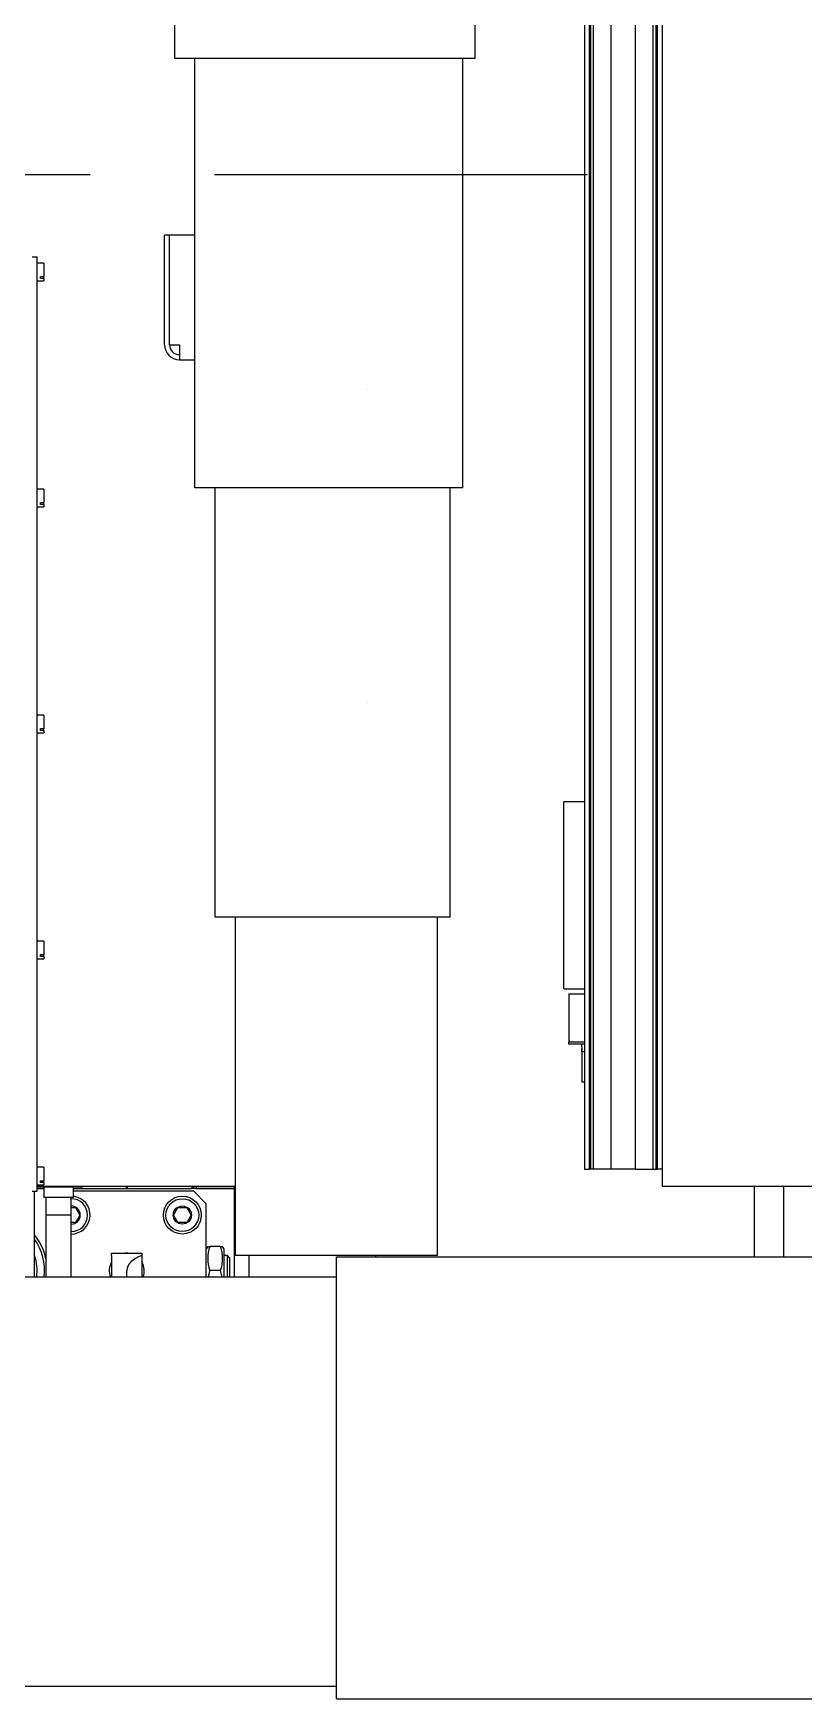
# Model space of a CAD drawing. Extents: x 387 to 958, y 84 to 319.
# Drawn here: x 546.03 to 561.51, y 115.33 to 148.81 of the extents above; entities that cross this region are included whole.
import ezdxf

# ---------------------------------------------------------------- set-up
doc = ezdxf.new("R2010")
doc.units = 0
doc.linetypes.add('AXIS-MY', pattern=[15, 8, -2.5, 2, -2.5])
doc.layers.get('0').update_dxf_attribs({"linetype": 'CONTINUOUS'})
doc.layers.add('AXIS', color=1, linetype='AXIS-MY')

msp = doc.modelspace()

# ---------------------------------------------------------------- linework, layer by layer
at = {"color": 7, "linetype": 'CONTINUOUS'}
for p, q in [((558.671772, 214.8393792), (558.671772, 125.6398012)), ((557.108114, 164.6548439), (557.108114, 125.982486)), ((557.1999175, 164.6548439), (557.1999175, 125.982486)), ((557.2299575, 164.6548439), (557.2299575, 125.982486)), ((557.2858024, 164.6548439), (557.2858024, 125.982486)), ((557.6411793, 164.6548439), (557.6411793, 125.982486)), ((558.1285532, 164.6548439), (558.1285532, 125.982486)), ((558.48393, 164.6548439), (558.48393, 125.982486)), ((558.5397749, 164.6548439), (558.5397749, 125.982486)), ((558.5698148, 164.6548439), (558.5698148, 125.982486)), ((548.8735258, 148.307202), (548.8735258, 156.9377795)), ((554.9149315, 148.307202), (554.9149315, 156.9377795)), ((554.9149315, 148.307202), (548.8735258, 148.307202)), ((549.2796707, 139.6766246), (549.2796707, 148.307202)), ((554.6610909, 139.6766246), (554.6610909, 148.307202)), ((546.0051273, 144.3224675), (546.1066635, 144.3224675)), ((546.1066635, 125.538265), (546.1066635, 144.3224675)), ((546.2386606, 144.1955472), (546.1066635, 144.1955472)), ((546.2386606, 144.1955472), (546.2386606, 143.9225835)), ((546.1066635, 143.8401704), (546.2386606, 143.8401704)), ((546.1777389, 143.8840587), (546.1777389, 143.9225835)), ((546.1777389, 143.9225835), (546.2386606, 143.9225835)), ((546.2386606, 143.8840587), (546.1777389, 143.8840587)), ((546.2386606, 143.8840587), (546.2386606, 143.9225835)), ((546.2386606, 143.8840587), (546.2386606, 143.8401704)), ((546.2386606, 139.6518009), (546.1066635, 139.6518009)), ((546.2386606, 139.6518009), (546.2386606, 139.3788372)), ((554.6610909, 139.6766246), (549.2796707, 139.6766246)), ((549.6858156, 131.0460472), (549.6858156, 139.6766246)), ((554.4072503, 131.0460472), (554.4072503, 139.6766246)), ((546.1066635, 139.2964241), (546.2386606, 139.2964241)), ((546.1777389, 139.3403124), (546.1777389, 139.3788372)), ((546.1777389, 139.3788372), (546.2386606, 139.3788372)), ((546.2386606, 139.3403124), (546.1777389, 139.3403124)), ((546.2386606, 139.3403124), (546.2386606, 139.3788372)), ((546.2386606, 139.3403124), (546.2386606, 139.2964241)), ((546.2386606, 135.1080547), (546.1066635, 135.1080547)), ((546.2386606, 135.1080547), (546.2386606, 134.8350909)), ((546.1066635, 134.7526778), (546.2386606, 134.7526778)), ((546.1777389, 134.7965661), (546.1777389, 134.8350909)), ((546.1777389, 134.8350909), (546.2386606, 134.8350909)), ((546.2386606, 134.7965661), (546.1777389, 134.7965661)), ((546.2386606, 134.7965661), (546.2386606, 134.8350909)), ((546.2386606, 134.7965661), (546.2386606, 134.7526778)), ((557.108114, 133.3639934), (556.6918155, 133.3639934)), ((556.6918155, 129.6071529), (556.6918155, 133.3639934)), ((554.4072503, 131.0460472), (549.6858156, 131.0460472)), ((550.0919606, 124.2431219), (550.0919606, 131.0460472)), ((554.1534098, 124.2431219), (554.1534098, 131.0460472)), ((546.2386606, 130.5643084), (546.1066635, 130.5643084)), ((546.1777389, 130.2528198), (546.1777389, 130.2913446)), ((546.1777389, 130.2913446), (546.2386606, 130.2913446)), ((546.2386606, 130.2528198), (546.1777389, 130.2528198)), ((546.2386606, 130.5643084), (546.2386606, 130.2913446)), ((546.2386606, 130.2528198), (546.2386606, 130.2913446)), ((546.2386606, 130.2528198), (546.2386606, 130.2089316)), ((546.1066635, 130.2089316), (546.2386606, 130.2089316)), ((556.6918155, 129.6071529), (557.108114, 129.6071529)), ((556.7933517, 129.5056167), (556.7933517, 128.5410225)), ((556.7933517, 129.5056167), (557.108114, 129.5056167)), ((556.7933517, 128.4902544), (556.7933517, 128.5410225)), ((556.7933517, 128.5410225), (557.108114, 128.5410225)), ((557.0748309, 128.4902544), (556.7933517, 128.4902544)), ((557.0504493, 128.3379501), (557.0546143, 128.3379501)), ((557.0546143, 128.3379501), (557.0546143, 127.7287327)), ((557.108114, 128.3379501), (557.0573207, 128.3379501)), ((557.108114, 128.4902544), (557.0748309, 128.4902544)), ((557.108114, 127.7287327), (557.0546143, 127.7287327)), ((546.2386606, 126.0205621), (546.1066635, 126.0205621)), ((546.2386606, 126.0205621), (546.2386606, 125.7475984)), ((557.108114, 125.982486), (557.1464588, 125.982486)), ((557.1464588, 125.982486), (557.1999175, 125.982486)), ((557.2299575, 125.982486), (557.1999175, 125.982486)), ((557.2858024, 125.982486), (557.2299575, 125.982486)), ((557.6411793, 125.982486), (557.2858024, 125.982486)), ((558.1285532, 125.982486), (557.6411793, 125.982486)), ((558.1285532, 125.982486), (558.48393, 125.982486)), ((558.48393, 125.982486), (558.5397749, 125.982486)), ((558.5397749, 125.982486), (558.5698148, 125.982486)), ((558.671772, 125.982486), (558.5698148, 125.982486)), ((546.1066635, 125.6651853), (546.2386606, 125.6651853)), ((546.1066635, 125.6398012), (550.0919606, 125.6398012)), ((546.5381925, 125.6144172), (546.1066635, 125.6144172)), ((546.1066635, 125.5890331), (546.241199, 125.5890331)), ((546.1777389, 125.7090735), (546.1777389, 125.7475984)), ((546.1777389, 125.7475984), (546.2386606, 125.7475984)), ((546.2386606, 125.7090735), (546.1777389, 125.7090735)), ((546.2386606, 125.7090735), (546.2386606, 125.7475984)), ((546.2386606, 125.7090735), (546.2386606, 125.6651853)), ((546.241199, 125.6144172), (546.241199, 125.4113447)), ((546.5381925, 125.6398012), (546.5381925, 125.6144172)), ((547.0204896, 125.6144172), (546.5381925, 125.6144172)), ((546.835186, 125.4113447), (546.835186, 125.6144172)), ((546.835186, 125.5890331), (547.8835476, 125.5890331)), ((547.0204896, 125.6398012), (547.0204896, 125.6144172)), ((547.8835476, 125.5890331), (547.9343157, 125.6398012)), ((547.8835476, 125.5890331), (549.2035185, 125.5890331)), ((549.2035185, 125.5890331), (549.2542867, 125.6398012)), ((550.0665765, 125.5890331), (549.2035185, 125.5890331)), ((549.2542867, 125.5890331), (549.2542867, 125.6398012)), ((549.3050548, 125.6398012), (549.3050548, 125.5890331)), ((549.3050548, 125.5890331), (550.0665765, 125.5890331)), ((550.0665765, 125.6398012), (550.0665765, 123.8121491)), ((558.671772, 125.6398012), (599.286264, 125.6398012)), ((560.5217621, 125.6398012), (560.5217621, 124.218294)), ((561.1086415, 125.6398012), (561.1086415, 124.218294)), ((546.0051273, 125.538265), (546.1066635, 125.538265)), ((546.0558954, 123.8121491), (546.0558954, 125.538265)), ((546.835186, 125.4113447), (546.241199, 125.4113447)), ((546.2843519, 125.4113447), (546.2843519, 125.0559679)), ((546.7920331, 125.0559679), (546.7920331, 125.4113447)), ((549.2542867, 125.538265), (546.835186, 125.538265)), ((549.5081272, 125.2844244), (549.2542867, 125.538265)), ((549.5081272, 123.8121491), (549.5081272, 125.2844244)), ((546.7920331, 125.0559679), (546.2843519, 125.0559679)), ((546.5381925, 125.0559679), (546.2843519, 125.0559679)), ((546.2843519, 125.0559679), (546.2843519, 123.8121491)), ((546.7920331, 125.0559679), (546.5381925, 125.0559679)), ((546.7920331, 125.2082722), (546.879966, 125.2082722)), ((546.7920331, 123.8121491), (546.7920331, 125.0559679)), ((546.879966, 124.9036635), (546.7920331, 124.9036635)), ((546.879966, 125.2082722), (546.967899, 125.0559679)), ((546.967899, 125.0559679), (546.879966, 124.9036635)), ((548.8499642, 125.0559679), (548.9378972, 125.2082722)), ((548.9378972, 124.9036635), (548.8499642, 125.0559679)), ((548.9378972, 125.2082722), (549.1137631, 125.2082722)), ((549.1137631, 124.9036635), (548.9378972, 124.9036635)), ((549.1137631, 125.2082722), (549.201696, 125.0559679)), ((549.201696, 125.0559679), (549.1137631, 124.9036635)), ((547.6043229, 124.2893693), (548.2135403, 124.2893693)), ((547.6043229, 124.2420236), (547.6043229, 124.2893693)), ((547.6043229, 124.2420236), (547.6043229, 123.8121491)), ((548.2135403, 124.2893693), (548.2135403, 124.2420236)), ((548.2135403, 124.2420236), (548.2135403, 123.8121491)), ((549.5377513, 124.4219085), (549.5081272, 124.370598)), ((549.791116, 124.4242809), (549.5805153, 124.4242809)), ((549.863504, 124.370598), (549.8337121, 124.4221991)), ((549.863504, 123.8121491), (549.863504, 124.370598)), ((549.9319185, 124.2436781), (549.863504, 124.2436781)), ((549.9319185, 123.8121491), (549.9319185, 124.2436781)), ((549.9826866, 124.1929099), (549.9319185, 124.2436781)), ((554.1534098, 124.2431219), (550.0919606, 124.2431219)), ((550.3711852, 123.8121491), (550.3711852, 124.2431219)), ((552.1226852, 124.218294), (561.9209313, 124.218294)), ((552.1226852, 115.3338739), (552.1226852, 124.218294)), ((552.9065448, 124.2431219), (552.9065448, 124.218294)), ((547.9064516, 123.9390694), (547.9064516, 123.8121491)), ((547.9114116, 123.8121491), (547.9114116, 123.9390694)), ((549.791116, 123.9449524), (549.5805153, 123.9449524)), ((549.9826866, 123.8121491), (549.9826866, 124.1929099)), ((542.324439, 123.8121491), (552.1226852, 123.8121491)), ((542.324439, 115.5877144), (552.1226852, 115.5877144)), ((552.1226852, 115.3338739), (561.9209313, 115.3338739))]:
    msp.add_line(p, q, dxfattribs=at)
at = {"color": 7}
for p, q in [((548.6676545, 142.5526434), (548.6676545, 144.7526434)), ((549.2796707, 144.7526434), (548.6676545, 144.7526434)), ((548.7676545, 142.5526434), (548.7676545, 144.7526434)), ((548.9676545, 142.2526434), (549.2796707, 142.2526434))]:
    msp.add_line(p, q, dxfattribs=at)
at = {"color": 7, "ltscale": 0.1}
msp.add_line((548.7676545, 142.5526434), (548.9676545, 142.5526434), dxfattribs=at)
at = {"color": 7, "ltscale": 0.15}
msp.add_line((548.9676545, 142.5526434), (548.9676545, 142.2526434), dxfattribs=at)
at = {"color": 7, "linetype": 'CONTINUOUS', "flags": 128}
for points in [[(549.5386429, 124.4213937), (549.5376728, 124.4215484), (549.5504803, 124.4229168), (549.5805153, 124.4242809)], [(549.791116, 124.4242809), (549.8238615, 124.42274), (549.8323145, 124.4213922)], [(549.5805153, 123.9449524), (549.5477698, 123.8178712), (549.5473347, 123.8121491)], [(549.8234552, 123.8121491), (549.8211509, 123.8324535), (549.791116, 123.9449524)]]:
    msp.add_lwpolyline(points, dxfattribs=at)
at = {"color": 7, "linetype": 'CONTINUOUS'}
for radius in [0.3807609, 0.3299927, 0.1827652]:
    msp.add_circle((549.0258301, 125.0559679), radius, dxfattribs=at)
at = {"color": 7}
for centre, radius, start, end in [((548.9676545, 142.5526434), 0.3, 180.00000501, 269.9999975), ((548.9676545, 142.5526434), 0.2, 180.00000501, 269.9999975), ((553.3419787, 141.6526434), 0.6, 179.83455051, 180.00000501), ((553.3419787, 135.3526434), 0.6, 180.00000501, 180.16544949)]:
    msp.add_arc(centre, radius, start, end, dxfattribs=at)
at = {"color": 7, "linetype": 'CONTINUOUS'}
for centre, radius, start, end in [((546.7920331, 125.0559679), 0.3807609, 270, 83.49249641), ((546.7920331, 125.0559679), 0.3299927, 270, 90), ((546.7920331, 125.0559679), 0.1827652, 270, 90), ((545.1674534, 123.9390694), 1.1422826, 12.10148755, 38.94244127), ((545.1674534, 123.9390694), 1.0915145, 353.32259467, 35.51598376), ((545.1674534, 123.9390694), 0.9392101, 352.23356583, 18.92464442), ((547.9089316, 123.9390694), 0.3515692, 85.13000532, 94.86999468), ((550.2232452, 124.1840011), 0.686175, 159.50212203, 200.49787797), ((549.1489814, 124.1840461), 0.6856016, 339.48822271, 20.51177729), ((547.9089316, 123.9390694), 0.3515692, 150.04593602, 201.16228755), ((547.9089316, 123.9390694), 0.3515692, 338.83771245, 29.95406398)]:
    msp.add_arc(centre, radius, start, end, dxfattribs=at)
for centre, major_axis, ratio, start_param, end_param in [((557.5115274, 128.5699601), (0, 1.2693067), 0.3639702343, 1.6336323179, 1.7546145932), ((557.5115274, 128.2582444), (0, 1.2693067), 0.3639702343, 1.4476959156, 1.5079603357), ((548.518149, 123.9390694), (0.6067374, 0), 0.5773502692, 2.096756591, 3.1415926536)]:
    msp.add_ellipse(centre, major_axis=major_axis, ratio=ratio, start_param=start_param, end_param=end_param, dxfattribs=at)
at = {"layer": 'AXIS'}
msp.add_line((489.6755658, 145.9741085), (557.1612268, 145.9741085), dxfattribs=at)

doc.saveas('drawing.dxf')
